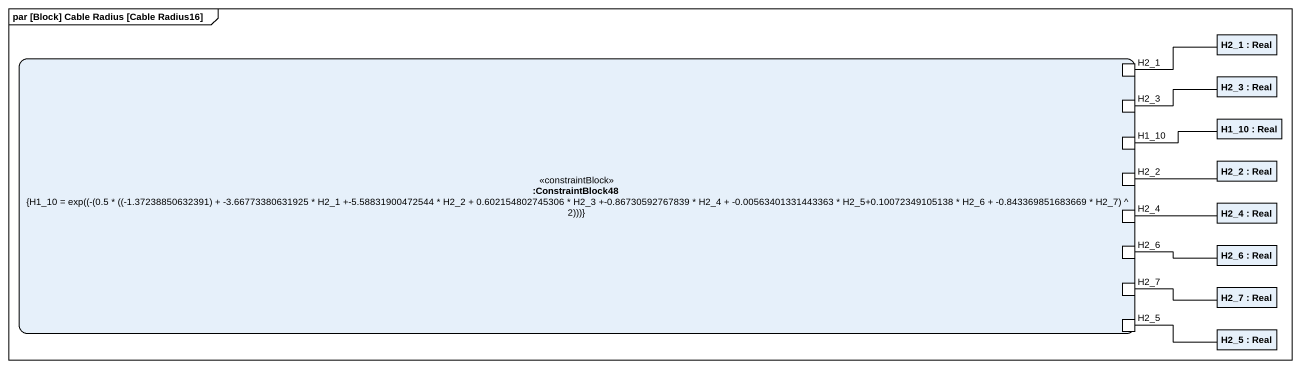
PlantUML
@startuml
mainframe par [Block] Cable Radius [Cable Radius16]
rectangle "H2_1 : Real" as H2_1
rectangle ":ConstraintBlock48\n{H1_10 = exp((-(0.5 * ((-1.37238850632391) + -3.66773380631925 * H2_1 +-5.58831900472544 * H2_2 + 0.602154802745306 * H2_3 +-0.86730592767839 * H2_4 + -0.00563401331443363 * H2_5+0.10072349105138 * H2_6 + -0.843369851683669 * H2_7) ^ 2)))}" as ConstraintBlock48 <<constraintBlock>> {
  port "H2_1" as H2_1_2
  port "H2_3" as H2_3_2
  port "H1_10" as H1_10_2
  port "H2_2" as H2_2_2
  port "H2_4" as H2_4_2
  port H2_6
  port H2_7
  port H2_5
}
rectangle "H2_3 : Real" as H2_3
rectangle "H1_10 : Real" as H1_10
rectangle "H2_2 : Real" as H2_2
rectangle "H2_4 : Real" as H2_4
rectangle "H2_6 : Real" as H2_6_2
rectangle "H2_7 : Real" as H2_7_2
rectangle "H2_5 : Real" as H2_5_2
H2_1_2 -right- H2_1
H2_3_2 -right- H2_3
H1_10_2 -right- H1_10
H2_2_2 -right- H2_2
H2_4_2 -right- H2_4
H2_6 -right- H2_6_2
H2_7 -right- H2_7_2
H2_5 -right- H2_5_2
@enduml
